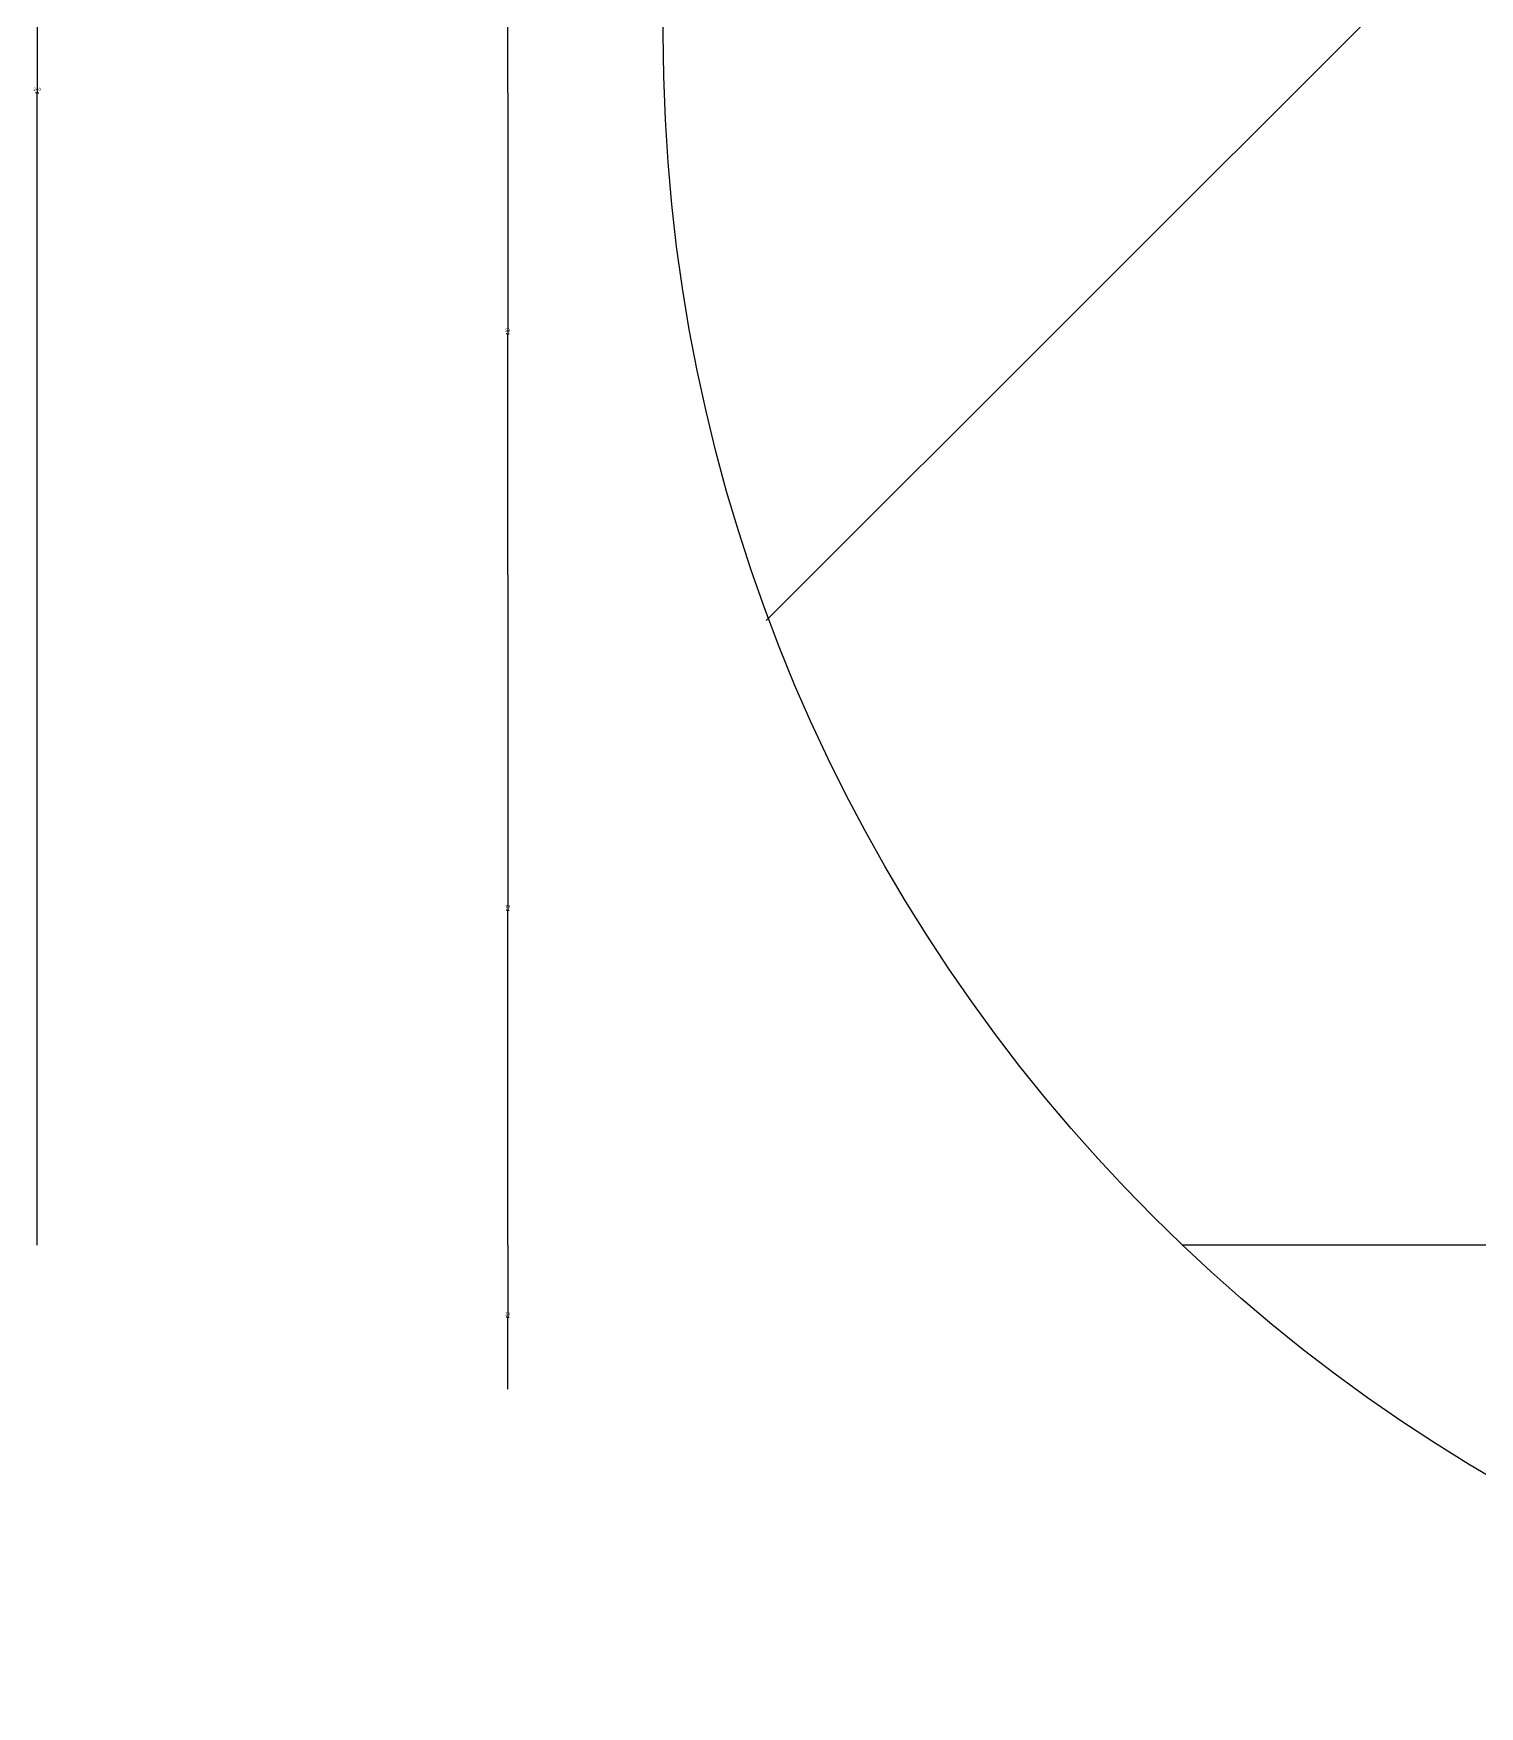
# Model space of a CAD drawing. Header units: metres. Extents: x 289 to 5205, y 117 to 7144.
# Drawn here: x 409 to 861, y 299 to 822 of the extents above; entities that cross this region are included whole.
import ezdxf

# ---------------------------------------------------------------- set-up
doc = ezdxf.new("R2010")
doc.units = ezdxf.units.M
for name, color, linetype in [('2', 2, 'Continuous'), ('BH', 3, 'Continuous'), ('DIM', 3, 'Continuous')]:
    doc.layers.add(name, color=color, linetype=linetype)
doc.dimstyles.get("Standard").update_dxf_attribs({"dimtxt": 2.5, "dimasz": 2.5, "dimexe": 1.25, "dimexo": 0.625, "dimtad": 1, "dimcen": 2.5, "dimazin": 3, "dimtfac": 1, "dimtmove": 0, "dimatfit": 3})

# ---------------------------------------------------------------- blocks, each defined once
blk = doc.blocks.new('*D10')
for p, q in [((557.66, 1163.33), (557.66, 983.33)), ((557.41, 983.33), (557.16, 983.33)), ((557.66, 803.33), (557.66, 983.33)), ((557.66, 983.33), (557.66, 983.33)), ((557.91, 983.33), (558.16, 983.33))]:
    blk.add_line(p, q)
at = {"layer": 'Defpoints'}
for p in [(557.66, 1163.33), (557.66, 983.33), (557.66, 803.33)]:
    blk.add_point(p, dxfattribs=at)
at = {"layer": 'DIM', "insert": (557.66, 984.455), "char_height": 1, "attachment_point": 5}
blk.add_mtext('120', dxfattribs=at)
blk = doc.blocks.new('*D11')
for p, q in [((410.63, 1163.33), (410.63, 803.33)), ((410.38, 803.33), (410.13, 803.33)), ((410.63, 443.33), (410.63, 803.33)), ((410.63, 803.33), (410.63, 803.33)), ((410.88, 803.33), (411.13, 803.33))]:
    blk.add_line(p, q)
at = {"layer": 'Defpoints'}
for p in [(410.63, 1163.33), (410.63, 803.33), (410.63, 443.33)]:
    blk.add_point(p, dxfattribs=at)
at = {"layer": 'DIM', "insert": (410.63, 804.455), "char_height": 1, "attachment_point": 5}
blk.add_mtext('240 ', dxfattribs=at)
blk = doc.blocks.new('*D12')
for p, q in [((557.66, 652.73), (557.66, 548.03)), ((557.41, 548.03), (557.16, 548.03)), ((557.66, 443.33), (557.66, 548.03)), ((557.66, 548.03), (557.66, 548.03)), ((557.91, 548.03), (558.16, 548.03))]:
    blk.add_line(p, q)
at = {"layer": 'Defpoints'}
for p in [(557.66, 652.73), (557.66, 548.03), (557.66, 443.33)]:
    blk.add_point(p, dxfattribs=at)
at = {"layer": 'DIM', "insert": (557.66, 549.155), "char_height": 1, "attachment_point": 5}
blk.add_mtext('70', dxfattribs=at)
blk = doc.blocks.new('*D13')
for p, q in [((557.66, 443.33), (557.66, 420.83)), ((557.41, 420.83), (557.16, 420.83)), ((557.66, 398.33), (557.66, 420.83)), ((557.66, 420.83), (557.66, 420.83)), ((557.91, 420.83), (558.16, 420.83))]:
    blk.add_line(p, q)
at = {"layer": 'Defpoints'}
for p in [(557.66, 443.33), (557.66, 420.83), (557.66, 398.33)]:
    blk.add_point(p, dxfattribs=at)
at = {"layer": 'DIM', "insert": (557.66, 421.955), "char_height": 1, "attachment_point": 5}
blk.add_mtext('15', dxfattribs=at)
blk = doc.blocks.new('*D14')
for p, q in [((557.66, 803.33), (557.66, 728.03)), ((557.41, 728.03), (557.16, 728.03)), ((557.66, 652.73), (557.66, 728.03)), ((557.66, 728.03), (557.66, 728.03)), ((557.91, 728.03), (558.16, 728.03))]:
    blk.add_line(p, q)
at = {"layer": 'Defpoints'}
for p in [(557.66, 803.33), (557.66, 728.03), (557.66, 652.73)]:
    blk.add_point(p, dxfattribs=at)
at = {"layer": 'DIM', "insert": (557.66, 729.155), "char_height": 1, "attachment_point": 5}
blk.add_mtext('50', dxfattribs=at)

msp = doc.modelspace()

# ---------------------------------------------------------------- hatches: boundary and pattern name
at = {"layer": 'BH'}
h = msp.add_hatch(dxfattribs=at)
h.set_pattern_fill('AR-CONC', scale=40)
h.paths.add_polyline_path([(993.94, 1163.33), (733.19, 1163.33, 0.18), (606.25, 821.89, 0.21), (768.53, 443.33), (993.94, 443.33)])
h = msp.add_hatch(dxfattribs=at)
h.set_pattern_fill('ANSI31', scale=1000)
h.paths.add_polyline_path([(993.94, 1163.33), (733.19, 1163.33, 0.18), (606.25, 821.89, 0.21), (768.53, 443.33), (993.94, 443.33)])

# ---------------------------------------------------------------- linework, layer by layer
at = {"layer": '2'}
msp.add_line((993.94, 443.33), (768.53, 443.33), dxfattribs=at)
at = {"layer": 'DIM'}
msp.add_circle((1128.92, 821.89), 522.67, dxfattribs=at)

# ---------------------------------------------------------------- dimensions: what is measured, and where the dimension line sits
for base, p1, p2, text, picture, middle in [((410.63, 803.33), (410.63, 1163.33), (410.63, 443.33), '240 ', '*D11', (410.63, 804.455)), ((557.66, 983.33), (557.66, 1163.33), (557.66, 803.33), '120', '*D10', (557.66, 984.455)), ((557.66, 728.03), (557.66, 803.33), (557.66, 652.73), '50', '*D14', (557.66, 729.155)), ((557.66, 548.03), (557.66, 652.73), (557.66, 443.33), '70', '*D12', (557.66, 549.155)), ((557.66, 420.83), (557.66, 443.33), (557.66, 398.33), '15', '*D13', (557.66, 421.955))]:
    dim = msp.add_linear_dim(base=base, p1=p1, p2=p2, text=text, dimstyle='Standard', dxfattribs=at)
    dim.commit()
    dim.dimension.update_dxf_attribs({"geometry": picture, "text_midpoint": middle})

doc.saveas('drawing.dxf')
